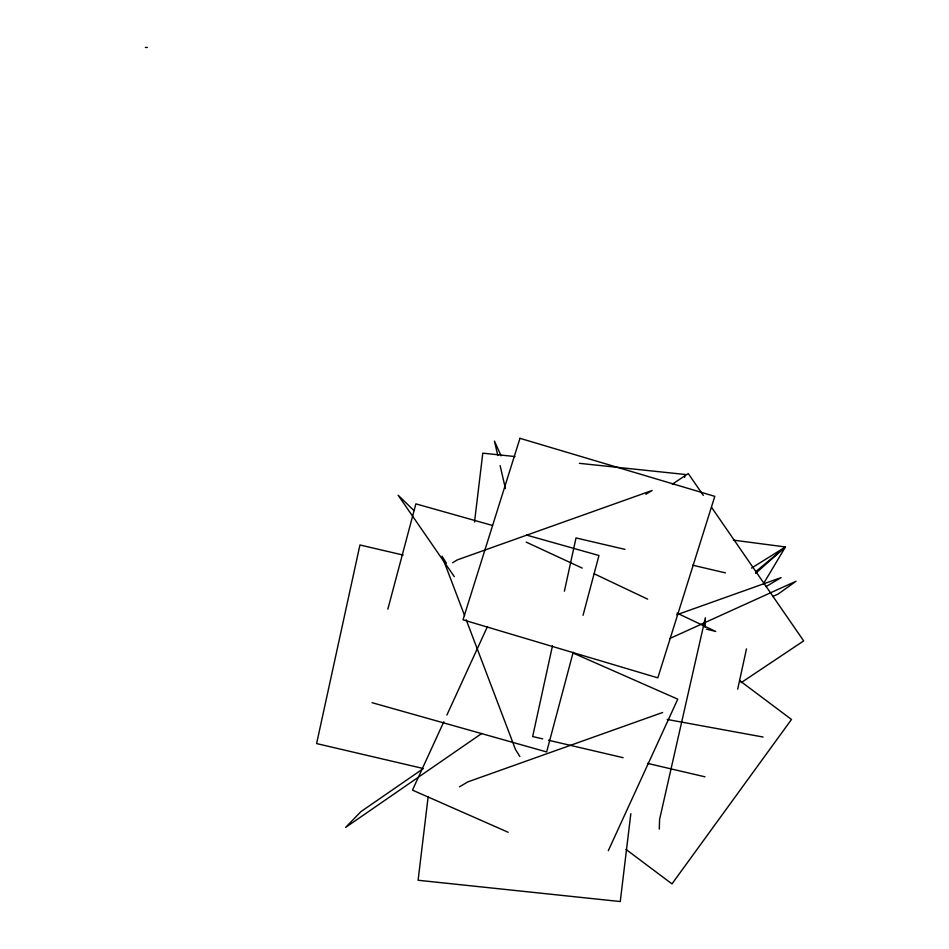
<?xml version="1.0" encoding="UTF-8"?>
<svg xmlns="http://www.w3.org/2000/svg" width="949" height="949" viewBox="0 0 949 949"><rect width="100%" height="100%" fill="white"/><g stroke="black" fill="none" stroke-linecap="round" stroke-linejoin="round"><path stroke-width="1.42" d="M659.306 829.118L659.567 819.485L705.344 617.775L705.083 627.408M428.141 796.804L418.106 880.257L620.266 901.55L630.824 813.708M474.524 521.974L482.792 453.159L514.987 456.552M684.609 477.383L684.953 474.453L579.353 463.326M552.46 645.878L532.662 736.543L542.721 738.891M564.394 591.191L576.019 537.941L625.011 549.388M737.693 689.176L746.483 648.879M387.833 609.187L415.876 503.86L492.519 525.473M573.184 652.307L546.648 751.94L372.055 702.687M583.042 615.296L598.961 555.509L526.576 535.094M443.824 721.738L412.483 790.114L508.19 832.285M446.896 715.036L487.454 626.565M608.297 850.707L677.764 699.164L572.627 652.829M763.459 583.742L785.44 546.968L733.387 540.123M755.594 573.338L785.44 546.968L751.584 568.048M755.855 571.559L785.44 546.968M422.957 768.832L360.94 811.632L345.602 827.421L481.795 733.435M672.331 484.192L688.262 473.551L703.316 495.378M741.122 682.675L803.661 640.895L711.679 507.501M452.59 562.71L457.311 559.886L652.153 490.467L645.854 494.227M765.973 586.636L781.098 577.609L676.72 614.798M459.541 786.828L467.81 781.893L662.663 712.474M669.603 638.606L796.069 581.215L778.18 594.038L772.794 596.482M145.339 47.45L147.344 47.45M667.194 719.461L763.103 737.041M692.545 565.177L725.463 572.876M403.183 555.082L359.944 544.975L316.598 743.577L422.863 768.417M548.463 740.232L623.125 757.682M647.538 763.387L704.977 776.816M526.197 542.116L582.247 568.119M706.388 629.116L715.724 631.465L677.017 613.101M594.264 573.825L647.657 599.163M739.568 680.54L791.49 719.461L671.975 883.887L625.96 849.391M413.918 510.538L398.129 495.212L454.346 576.684M446.398 563.196L442.02 556.197L464.595 615.581M519.886 756.543L515.509 749.544L466.173 619.721M501.084 455.828L494.453 441.107L497.774 455.496M500.111 465.579L505.426 488.605M519.969 438.319L462.993 619.816L657.823 677.847L714.799 496.351L519.969 438.319"/></g></svg>
